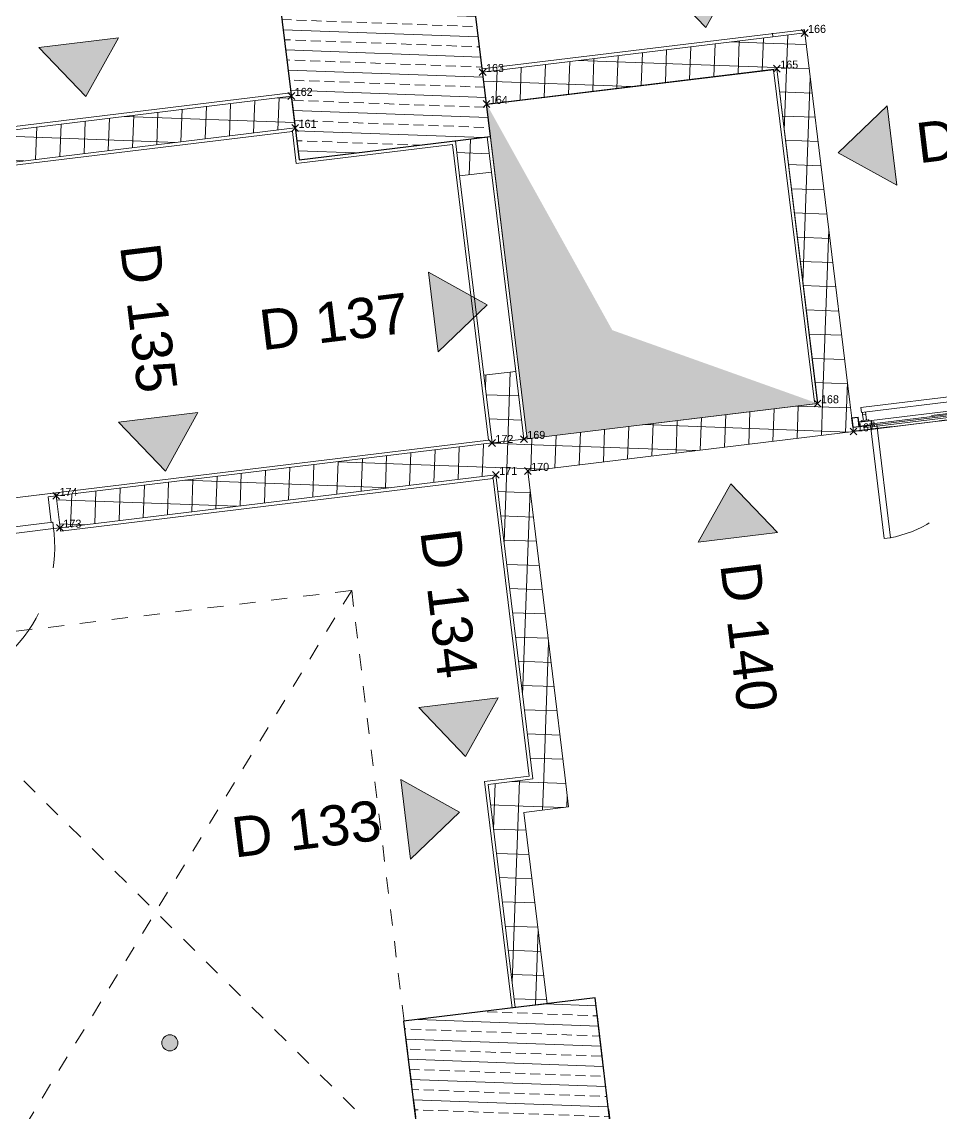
# Model space of a CAD drawing. Header units: metres. Extents: x 400403 to 400526, y 4543947 to 4544120.
# Drawn here: x 400465.7 to 400471.43, y 4544077.62 to 4544084.41 of the extents above; entities that cross this region are included whole.
import ezdxf

# ---------------------------------------------------------------- set-up
doc = ezdxf.new("R2010")
doc.units = ezdxf.units.M
for name, pattern in [('Dash', [0.6, 0.3, -0.3]), ('Dot 1mm', [0.09999999999999999, 0, -0.09999999999999999]), ('Hidden_2_', [0.6000000000000001, 0.4, -0.2])]:
    doc.linetypes.add(name, pattern=pattern)
for name, color, linetype, lineweight, true_color in [('A-----NPP', 7, 'Continuous', 15, 0x00a000), ('A_AREA', 4, 'Dash', 60, 0x00ffff), ('A_DOOR', 5, 'Continuous', 13, 0x0000ff), ('A_RC', 7, 'Continuous', 15, 0x007f00)]:
    doc.layers.add(name, color=color, linetype=linetype, lineweight=lineweight, true_color=true_color)
for name, color, linetype, lineweight in [('A-DETLGEM', 7, 'Continuous', 13), ('A_ELEVATION_2', 7, 'Continuous', 18), ('A_HATCH', 7, 'Continuous', 18), ('A_PROJECTION', 7, 'Continuous', 5), ('A_SECTION_LINE', 7, 'Continuous', 5), ('A_TEXT_40', 7, 'Continuous', 5), ('A_WALL', 7, 'Continuous', 15)]:
    doc.layers.add(name, color=color, linetype=linetype, lineweight=lineweight)
doc.styles.add('Arial_1', font='Arial.ttf', dxfattribs={"height": 0.2499999999999998})
pattern_1 = [(45, (0, 0), (-0.1060660171779821, 0.1060660171779821), []), (135, (0, 0), (-0.1060660171779821, -0.1060660171779821), [])]
pattern_2 = [(45, (0, 0), (-0.08838834764831845, 0.08838834764831845), []), (45, (0.08800000000000001, 0), (-0.08838834764831845, 0.08838834764831845), [0.063, -0.031])]

# ---------------------------------------------------------------- blocks, each defined once
blk = doc.blocks.new('Floors 17 - Floors 1-1879316-PERON KAT _1_10 _-3_21_ KOTU TUĞLA DUVAR PLANI - 1_2')
at = {"layer": 'A_RC'}
blk.add_line((53.87021825458374, 46.69946654829571), (53.98078446050266, 46.61913549753542), dxfattribs=at)
blk = doc.blocks.new('_SINGLE SWINGING_no handle - INT HOLLOW METAL-1542412-PERON KAT _1_10 _-3_21_ KOTU TUĞLA DUVAR PLANI - 1_2')
at = {"layer": 'A_DOOR', "color": 176, "true_color": 0x00007f}
for p, q in [((0.4199999999999566, 1.020000000000984), (0.4199999999999581, 0.1000000000009838)), ((0.4599999999999566, 1.020000000000984), (0.4199999999999566, 1.020000000000984)), ((0.4599999999999581, 0.1000000000009839), (0.4599999999999566, 1.020000000000984)), ((0.4599999999999746, 0.100000000000979), (-0.4600000000000068, 0.100000000000979)), ((-0.4600000000000068, 0.100000000000979), (-0.4600000000000067, 0.06000000000097949)), ((0.4599999999999581, 0.1000000000009839), (0.4199999999999581, 0.1000000000009838)), ((0.4599999999999746, 0.06000000000097949), (0.4599999999999746, 0.100000000000979)), ((-0.4600000000000067, 0.06000000000097949), (0.4599999999999747, 0.06000000000097949))]:
    blk.add_line(p, q, dxfattribs=at)
at = {"layer": 'A_DOOR', "color": 49, "lineweight": 15, "true_color": 0x464646}
for p, q in [((-0.4600000000000137, 0.1000000000009687), (-0.5000000000000102, 0.1000000000009687)), ((-0.5000000000000102, 0.1000000000009687), (-0.5000000000000104, -0.09999999999903367)), ((-0.4600000000000137, 0.06000000000096675), (-0.4600000000000137, 0.1000000000009687)), ((0.4999999999999919, 0.1000000000009687), (0.4599999999999953, 0.1000000000009687)), ((0.4599999999999953, 0.1000000000009687), (0.4599999999999953, 0.06000000000096675)), ((0.4999999999999919, -0.09999999999903367), (0.4999999999999919, 0.1000000000009687)), ((-0.4500000000000119, 0.06000000000096675), (-0.4600000000000137, 0.06000000000096675)), ((-0.4500000000000119, -0.09999999999903367), (-0.4500000000000119, 0.06000000000096675)), ((0.4599999999999953, 0.06000000000096675), (0.4499999999999937, 0.06000000000096675)), ((0.4499999999999937, 0.06000000000096675), (0.4499999999999937, -0.09999999999903367)), ((-0.5000000000000104, -0.09999999999903367), (-0.4500000000000119, -0.09999999999903367)), ((0.4499999999999937, -0.09999999999903367), (0.4999999999999919, -0.09999999999903367))]:
    blk.add_line(p, q, dxfattribs=at)
at = {"layer": 'A_DOOR', "linetype": 'Dash', "lineweight": 5}
blk.add_arc((0.4599999999999578, 0.1000000000009838), 0.9199999999999995, 90.00000000000004, 181.0000000000005, dxfattribs=at)
blk = doc.blocks.new('E1010_70_PLATFORM ENDING DOOR - INT HOLLOW METAL-4232869-PERON KAT _1_10 _-3_21_ KOTU TUĞLA DUVAR PLANI - 1_2')
at = {"layer": 'A_DOOR', "lineweight": 15}
for p, q in [((0.974999999999992, 1.245000000000009), (1.014999999999992, 1.245000000000009)), ((0.9749999999999922, 1.185000000000009), (0.974999999999992, 1.245000000000009)), ((0.9774999999999919, 1.242500000000011), (0.9774999999999922, 1.187500000000011)), ((1.012499999999992, 1.242500000000011), (0.9774999999999919, 1.242500000000011)), ((1.012499999999992, 1.187500000000011), (1.012499999999992, 1.242500000000011)), ((1.014999999999992, 1.245000000000009), (1.014999999999992, 1.185000000000009)), ((1.014999999999992, 1.185000000000009), (0.9749999999999922, 1.185000000000009)), ((0.9774999999999922, 1.187500000000011), (1.012499999999992, 1.187500000000011)), ((0.9869999999999886, 1.185000000000009), (0.9969999999999881, 1.185000000000009)), ((0.9869999999999888, 1.170000000000009), (0.9869999999999886, 1.185000000000009)), ((0.9969999999999885, 1.170000000000009), (0.9869999999999888, 1.170000000000009)), ((0.9969999999999886, 1.185000000000009), (1.004999999999991, 1.185000000000009)), ((0.9969999999999897, -0.01499999999999172), (0.9969999999999886, 1.185000000000009)), ((0.9969999999999881, 1.185000000000009), (0.9969999999999885, 1.170000000000009)), ((1.004999999999991, 1.185000000000009), (1.004999999999992, -0.01499999999999172)), ((1.00499999999999, 1.185000000000009), (1.01499999999999, 1.185000000000009)), ((1.004999999999991, 1.170000000000009), (1.00499999999999, 1.185000000000009)), ((1.01499999999999, 1.170000000000009), (1.004999999999991, 1.170000000000009)), ((1.01499999999999, 1.185000000000009), (1.01499999999999, 1.170000000000009)), ((0.9869999999999904, 8.595257838805992e-15), (0.9969999999999903, 8.662937034387142e-15)), ((0.9869999999999904, -0.01499999999999172), (0.9869999999999904, 8.595257838805992e-15)), ((0.9969999999999903, 8.662937034387142e-15), (0.9969999999999903, -0.01499999999999165)), ((1.004999999999992, 8.595257838805992e-15), (1.014999999999992, 8.662937034387142e-15)), ((1.004999999999992, -0.01499999999999172), (1.004999999999992, 8.595257838805992e-15)), ((1.014999999999992, 8.662937034387142e-15), (1.014999999999992, -0.01499999999999165)), ((-0.4650000000000079, -0.01499999999999442), (-0.4250000000000079, -0.01499999999999442)), ((-0.4650000000000077, -0.07499999999999432), (-0.4650000000000079, -0.01499999999999442)), ((-0.4625000000000079, -0.0174999999999944), (-0.4625000000000078, -0.07249999999999435)), ((-0.4275000000000079, -0.0174999999999944), (-0.4625000000000079, -0.0174999999999944)), ((-0.4275000000000077, -0.07249999999999435), (-0.4275000000000079, -0.0174999999999944)), ((-0.4250000000000079, -0.01499999999999442), (-0.4250000000000078, -0.07499999999999432)), ((-0.4250000000000079, -0.07499999999999432), (-0.4250000000000079, -0.0449999999999941)), ((-0.4250000000000079, -0.0449999999999941), (-0.3450000000000079, -0.0449999999999941)), ((-0.3475000000000079, -0.04749999999999407), (-0.4225000000000079, -0.04749999999999407)), ((-0.4225000000000079, -0.04749999999999407), (-0.4225000000000079, -0.07249999999999435)), ((-0.3475000000000079, -0.07249999999999435), (-0.3475000000000079, -0.04749999999999407)), ((-0.3450000000000079, -0.0449999999999941), (-0.3450000000000079, -0.07499999999999432)), ((-0.3450000000000079, -0.05699999999999408), (-0.330000000000008, -0.05699999999999408)), ((-0.3450000000000079, -0.06699999999999397), (-0.3450000000000079, -0.05699999999999408)), ((-0.3450000000000079, -0.0669999999999918), (0.3449999999999924, -0.0669999999999918)), ((-0.3450000000000079, -0.07499999999999432), (-0.3450000000000079, -0.0669999999999918)), ((-0.330000000000008, -0.06699999999999397), (-0.3450000000000079, -0.06699999999999397)), ((-0.330000000000008, -0.05699999999999408), (-0.330000000000008, -0.06699999999999397)), ((0.3299999999999924, -0.05699999999999192), (0.3449999999999924, -0.05699999999999192)), ((0.3299999999999924, -0.0669999999999918), (0.3299999999999924, -0.05699999999999192)), ((0.3449999999999924, -0.0669999999999918), (0.3299999999999924, -0.0669999999999918)), ((0.3449999999999924, -0.07499999999999162), (0.3449999999999924, -0.04499999999999139)), ((0.3449999999999924, -0.04499999999999139), (0.4249999999999923, -0.04499999999999139)), ((0.3449999999999924, -0.05699999999999192), (0.3449999999999924, -0.0669999999999918)), ((0.3449999999999924, -0.0669999999999918), (0.3449999999999924, -0.07499999999999432)), ((0.4224999999999923, -0.04749999999999137), (0.3474999999999923, -0.04749999999999137)), ((0.3474999999999923, -0.04749999999999137), (0.3474999999999923, -0.07249999999999164)), ((0.4224999999999923, -0.07249999999999164), (0.4224999999999923, -0.04749999999999137)), ((0.4249999999999922, -0.01499999999999172), (0.4649999999999923, -0.01499999999999172)), ((0.4249999999999923, -0.07499999999999162), (0.4249999999999922, -0.01499999999999172)), ((0.4249999999999923, -0.04499999999999139), (0.4249999999999923, -0.07499999999999162)), ((0.4274999999999923, -0.01749999999999169), (0.4274999999999924, -0.07249999999999164)), ((0.4624999999999923, -0.01749999999999169), (0.4274999999999923, -0.01749999999999169)), ((0.4624999999999925, -0.07249999999999164), (0.4624999999999923, -0.01749999999999169)), ((0.4649999999999923, -0.01499999999999172), (0.4649999999999924, -0.07499999999999162)), ((0.4649999999999924, -0.04699999999999148), (0.4799999999999925, -0.04699999999999148)), ((0.4649999999999924, -0.05699999999999138), (0.4649999999999924, -0.04699999999999148)), ((0.4649999999999921, -0.05699999999999138), (0.974999999999992, -0.05699999999999138)), ((0.4649999999999921, -0.06499999999999388), (0.4649999999999921, -0.05699999999999138)), ((0.4799999999999925, -0.05699999999999138), (0.4649999999999924, -0.05699999999999138)), ((0.974999999999992, -0.06499999999999388), (0.4649999999999921, -0.06499999999999388)), ((0.4649999999999924, -0.06499999999999334), (0.4799999999999925, -0.06499999999999334)), ((0.4649999999999924, -0.07499999999999324), (0.4649999999999924, -0.06499999999999334)), ((0.4799999999999925, -0.04699999999999148), (0.4799999999999925, -0.05699999999999138)), ((0.4799999999999925, -0.06499999999999334), (0.4799999999999925, -0.07499999999999324)), ((0.959999999999992, -0.04699999999998986), (0.9749999999999921, -0.04699999999998986)), ((0.959999999999992, -0.05699999999998975), (0.959999999999992, -0.04699999999998986)), ((0.9749999999999921, -0.05699999999998975), (0.959999999999992, -0.05699999999998975)), ((0.959999999999992, -0.06499999999999172), (0.9749999999999921, -0.06499999999999172)), ((0.959999999999992, -0.07499999999999162), (0.959999999999992, -0.06499999999999172)), ((0.974999999999992, -0.01499999999999172), (1.014999999999992, -0.01499999999999172)), ((0.9749999999999922, -0.07499999999999162), (0.974999999999992, -0.01499999999999172)), ((0.9749999999999921, -0.04699999999998986), (0.9749999999999921, -0.05699999999998975)), ((0.974999999999992, -0.05699999999999138), (0.974999999999992, -0.06499999999999388)), ((0.9749999999999921, -0.06499999999999172), (0.9749999999999921, -0.07499999999999162)), ((0.9774999999999919, -0.01749999999999007), (0.9774999999999922, -0.07249999999999002)), ((1.012499999999992, -0.01749999999999007), (0.9774999999999919, -0.01749999999999007)), ((0.9969999999999903, -0.01499999999999165), (0.9869999999999904, -0.01499999999999172)), ((1.004999999999992, -0.01499999999999171), (0.9969999999999897, -0.01499999999999172)), ((1.014999999999992, -0.01499999999999165), (1.004999999999992, -0.01499999999999172)), ((1.012499999999992, -0.07249999999999002), (1.012499999999992, -0.01749999999999007)), ((1.014999999999992, -0.01499999999999172), (1.014999999999992, -0.07499999999999162)), ((-0.4250000000000078, -0.07499999999999432), (-0.4650000000000077, -0.07499999999999432)), ((-0.4625000000000078, -0.07249999999999435), (-0.4275000000000077, -0.07249999999999435)), ((-0.3450000000000079, -0.07499999999999432), (-0.4250000000000079, -0.07499999999999432)), ((-0.4225000000000079, -0.07249999999999435), (-0.3475000000000079, -0.07249999999999435)), ((-0.3900000000000078, -0.07499999999999432), (-0.330000000000008, -0.07499999999999432)), ((-0.3900000000000078, -0.08499999999999422), (-0.3900000000000078, -0.07499999999999432)), ((-0.3300000000000079, -0.08499999999999422), (-0.3900000000000078, -0.08499999999999422)), ((0.3449999999999924, -0.07499999999999432), (-0.3450000000000079, -0.07499999999999432)), ((-0.330000000000008, -0.07499999999999432), (-0.3300000000000079, -0.08499999999999422)), ((0.3299999999999924, -0.07499999999999162), (0.4249999999999923, -0.07499999999999162)), ((0.3299999999999924, -0.08499999999999151), (0.3299999999999924, -0.07499999999999162)), ((0.4249999999999924, -0.08499999999999151), (0.3299999999999924, -0.08499999999999151)), ((0.4249999999999923, -0.07499999999999162), (0.3449999999999924, -0.07499999999999162)), ((0.3474999999999923, -0.07249999999999164), (0.4224999999999923, -0.07249999999999164)), ((0.4249999999999923, -0.07499999999999162), (0.4249999999999924, -0.08499999999999151)), ((0.4649999999999924, -0.07499999999999162), (0.4249999999999923, -0.07499999999999162)), ((0.4274999999999924, -0.07249999999999164), (0.4624999999999925, -0.07249999999999164)), ((0.4799999999999925, -0.07499999999999324), (0.4649999999999924, -0.07499999999999324)), ((0.9749999999999921, -0.07499999999999162), (0.959999999999992, -0.07499999999999162)), ((1.014999999999992, -0.07499999999999162), (0.9749999999999922, -0.07499999999999162)), ((0.9774999999999922, -0.07249999999999002), (1.012499999999992, -0.07249999999999002))]:
    blk.add_line(p, q, dxfattribs=at)
at = {"layer": 'A_DOOR'}
for p, q in [((0.974999999999992, -0.01499999999999172), (0.974999999999992, 1.185000000000009)), ((1.014999999999992, 1.170000000000014), (1.014999999999992, 1.326512233390531e-14)), ((0.4044440494719861, 0.04174289858428531), (-0.4005559505280128, 0.04174289858429397)), ((-0.4005559505280796, 0.01174289858431221), (-0.4005559505280795, 0.04174289858431221)), ((-0.4005559505280085, 0.01174289858429213), (0.4044440494719861, 0.01174289858429213)), ((-0.3945797254728815, -0.003612440475016215), (-0.3945797254728814, 0.0111897918754417)), ((-0.3745797254728819, 0.01175939147384243), (-0.374579725472882, -0.003612440475016194)), ((0.3770827252608809, -0.003612440475018926), (0.3770827252608809, 0.01174289858430617)), ((0.3970827252608805, 0.01174289858431501), (0.3970827252608804, -0.003612440475018958)), ((0.4044440494719206, 0.04174289858430946), (0.4044440494719205, 0.01174289858430946)), ((-0.4088969128586125, -0.03947030485130863), (-0.4088969128586125, -0.04500000000001576)), ((-0.406128127817383, -0.03947030485128616), (-0.4088969128586771, -0.03947030485128615)), ((-0.4088969128586765, -0.03947030485128615), (-0.4048619663790108, -0.03947030485128616)), ((-0.4048619663790108, -0.03947030485128607), (-0.3640883171177384, -0.03947030485128614)), ((-0.3745797254728815, -0.003612440475016254), (-0.3945797254728815, -0.003612440475016215)), ((-0.3945797254728819, -0.003612440475016211), (-0.3945797254728821, -0.03947030485128535)), ((-0.374579725472882, -0.003612440475016249), (-0.374579725472882, -0.03947030485128538)), ((-0.3640883171177384, -0.03947030485128616), (-0.3600725658610873, -0.03947030485128617)), ((-0.3600725658610869, -0.03947030485128617), (-0.3629821546982512, -0.03947030485128616)), ((-0.3600725658610216, -0.04500000000001576), (-0.3600725658610173, -0.03947030485131729)), ((-0.3450000000000126, -0.0449999999999941), (0.344999999999997, -0.0449999999999941)), ((0.3581801474067148, -0.03947030485131729), (0.3581801474067104, -0.04500000000001576)), ((0.3610897362438126, -0.03947030485128752), (0.3581801474066484, -0.0394703048512875)), ((0.3581801474066478, -0.0394703048512875), (0.3621958986632987, -0.03947030485128752)), ((0.3621958986632987, -0.03947030485128752), (0.4119695518584635, -0.03947030485128761)), ((0.3970827252608808, -0.003612440475018965), (0.3770827252608809, -0.003612440475018927)), ((0.3770827252608804, -0.003612440475018922), (0.3770827252608803, -0.03947030485128752)), ((0.3970827252608804, -0.003612440475018961), (0.3970827252608803, -0.03947030485128755)), ((0.4119695518584635, -0.03947030485128761), (0.4160044983381292, -0.03947030485128761)), ((0.4160044983381294, -0.03947030485128761), (0.4132357132968352, -0.03947030485128761)), ((0.4160044983381952, -0.04500000000001576), (0.4160044983381952, -0.03947030485130863)), ((0.4649999999999923, -0.04499999999999139), (0.9749999999999921, -0.04499999999999139)), ((-0.3300000000000079, -0.08499999999999422), (0.3299999999999923, -0.08499999999999172)), ((0.368749999999992, -0.107499999999994), (0.326249999999992, -0.107499999999994)), ((0.326249999999992, -0.1124999999999939), (0.368749999999992, -0.1124999999999939)), ((0.3550000000000623, -0.08500000000001533), (0.3550000000000579, -0.09000000000002285)), ((0.3649999999999922, -0.08999999999999421), (0.354999999999992, -0.08999999999999421)), ((0.354999999999992, -0.08999999999999421), (0.3563397459621477, -0.08999999999999421)), ((0.387499999999992, -0.08999999999999421), (0.3649999999999921, -0.08999999999999421)), ((0.373749999999992, -0.08999999999999415), (0.373749999999992, -0.102499999999994)), ((0.378749999999992, -0.102499999999994), (0.378749999999992, -0.08999999999999415)), ((0.397499999999992, -0.08999999999999421), (0.387499999999992, -0.08999999999999421)), ((0.3961602540378363, -0.08999999999999421), (0.397499999999992, -0.08999999999999421)), ((0.3975000000000569, -0.09000000000002285), (0.3975000000000569, -0.08500000000001533)), ((0.9599999999999924, -0.07499999999999162), (0.4799999999999919, -0.07499999999999162))]:
    blk.add_line(p, q, dxfattribs=at)
at = {"layer": 'A_DOOR', "color": 7, "linetype": 'Dash', "lineweight": 5}
for p, q in [((0.329999999999992, -0.06000000000096977), (-0.2504822335025511, -0.06000000000097165)), ((0.2072335025380255, -0.06000000000097017), (0.329999999999991, -0.06000000000096977)), ((0.3474999999999923, -0.06000000000096972), (0.3549999999999531, -0.06000000000096969)), ((0.3549999999999531, -0.06000000000096969), (0.3474999999999925, -0.06000000000096972))]:
    blk.add_line(p, q, dxfattribs=at)
at = {"layer": 'A_DOOR', "color": 176, "true_color": 0x00007f}
for p, q in [((-0.3549999999999658, -0.07500000000000649), (-0.3149999999999658, -0.07500000000000642)), ((-0.3549999999999658, -0.07500000000000649), (-0.3549999999999646, -0.7850000000000066)), ((-0.3149999999999646, -0.7850000000000066), (-0.3149999999999658, -0.07500000000000637)), ((-0.3549999999999646, -0.7850000000000066), (-0.3149999999999646, -0.7850000000000066))]:
    blk.add_line(p, q, dxfattribs=at)
at = {"layer": 'A_DOOR', "color": 7, "lineweight": 5}
for p, q in [((0.3549999999999663, -0.1000000000009694), (-0.3550000000000071, -0.1000000000009717)), ((0.2072335025380465, -0.1000000000009698), (0.3549999999999663, -0.1000000000009694))]:
    blk.add_line(p, q, dxfattribs=at)
at = {"layer": 'A_DOOR', "linetype": 'Dash', "lineweight": 5}
blk.add_arc((-0.3549999999999656, -0.07500000000000649), 0.7099999999999996, 269.9999999999997, 1.000000000000618, dxfattribs=at)
at = {"layer": 'A_DOOR'}
for centre, radius, start, end in [((0.326249999999992, -0.1099999999999939), 0.002500000000000002, 90, 269.9999999999996), ((0.368749999999992, -0.102499999999994), 0.01000000000000001, 269.9999999999999, 3.975693351829397e-13), ((0.368749999999992, -0.102499999999994), 0.005000000000000004, 269.9999999999996, 0)]:
    blk.add_arc(centre, radius, start, end, dxfattribs=at)
blk = doc.blocks.new('M09-PRT-S24-ZZ-M3-ARC-01_rvt-1-PERON KAT _1_10 _-3_21_ KOTU TUĞLA DUVAR PLANI - 1_2')
at = {"layer": 'A_HATCH', "lineweight": 5, "true_color": 0x787878}
h = blk.add_hatch(dxfattribs=at)
h.set_pattern_fill('FP_2', color=8, style=0, pattern_type=2)
h.set_pattern_definition(pattern_1)
h.paths.add_polyline_path([(56.63544386648849, 46.94270741263686), (56.75301660814497, 47.1044995609481), (54.89219631956138, 48.45359976213625), (54.77480249202667, 48.29167790055868), (56.54452596294294, 47.00862316103955)], flags=0)
h = blk.add_hatch(dxfattribs=at)
h.set_pattern_fill('FP_2', color=8, style=0, pattern_type=2)
h.set_pattern_definition(pattern_1)
h.paths.add_polyline_path([(53.86679397280413, 46.70199418751012), (54.93656115323728, 48.17440239377168), (54.77463920933224, 48.29179628099405), (53.70499057392914, 46.8195512379686)], flags=0)
h = blk.add_hatch(dxfattribs=at)
h.set_pattern_fill('FP_2', color=8, style=0, pattern_type=2)
h.set_pattern_definition(pattern_1)
h.paths.add_polyline_path([(55.71431783299739, 45.33492841915128), (56.91487361312902, 46.98701627640709), (56.75308156358328, 47.10458894629168), (55.55251443336845, 45.45248547015756), (55.56518774387419, 45.44327777110453)], flags=0)
h = blk.add_hatch(dxfattribs=at)
h.set_pattern_fill('FP_2', color=8, style=0, pattern_type=2)
h.set_pattern_definition(pattern_1)
h.paths.add_polyline_path([(55.43496834404066, 45.29067410755498), (55.55252539449916, 45.45247750642996), (55.20939861562383, 45.70177370378038), (55.09184156516535, 45.53997030490539), (55.43081776790498, 45.29368967763327)], flags=0)
h.paths.add_polyline_path([(54.08057032219666, 46.27470187027099), (54.19812737265516, 46.43650526914597), (54.0202661191998, 46.56572903386564), (53.9027090687413, 46.40392563499066)], flags=0)
h = blk.add_hatch(dxfattribs=at)
h.set_pattern_fill('FP_2', color=8, style=0, pattern_type=2)
h.set_pattern_definition(pattern_1)
h.paths.add_polyline_path([(51.10762756959105, 42.89708667416518), (53.16487595261473, 45.7286461544775), (53.00307255373975, 45.846203204936), (50.94582417071606, 43.01464372462368)], flags=0)
h = blk.add_hatch(dxfattribs=at)
h.set_pattern_fill('FP_2', color=8, style=0, pattern_type=2)
h.set_pattern_definition(pattern_1)
h.paths.add_polyline_path([(57.13877687623614, 44.05278474933653), (57.25633392669464, 44.21458814821153), (55.55252539449915, 45.45247750642994), (55.43496834404065, 45.29067410755496), (56.16838945997443, 44.75781247589191)], flags=0)
h = blk.add_hatch(dxfattribs=at)
h.set_pattern_fill('FP_2', color=8, style=0, pattern_type=2)
h.set_pattern_definition(pattern_1)
h.paths.add_polyline_path([(51.75851527508215, 39.89024972129555), (53.1967888786526, 41.86986350594084), (53.03498547977761, 41.98742055639934), (51.59671187620715, 40.00780677175405), (51.65475142435233, 39.96563857172036)], flags=0)
h.paths.add_polyline_path([(53.99029896924744, 42.96203644834701), (55.59675297255201, 45.17313069456391), (55.434949573677, 45.2906877450224), (53.82849557037246, 43.07959349880552)], flags=0)
h = blk.add_hatch(dxfattribs=at)
h.set_pattern_fill('FP_2', color=8, style=0, pattern_type=2)
h.set_pattern_definition(pattern_1)
h.paths.add_polyline_path([(57.25355745492774, 43.87050633932806), (57.41813732556962, 44.09703109775303), (57.25633392669464, 44.21458814821153), (57.09175405605275, 43.98806338978655)], flags=0)
h = blk.add_hatch(dxfattribs=at)
h.set_pattern_fill('FP_2', color=8, style=0, pattern_type=2)
h.set_pattern_definition(pattern_1)
h.paths.add_polyline_path([(58.10682079771917, 43.0033606377021), (58.22437784817767, 43.1651640365771), (57.09175405605275, 43.98806338978654), (56.97419700559426, 43.82625999091156), (57.67929789201842, 43.31397421039013)], flags=0)
at = {"layer": 'A_AREA', "lineweight": 25}
for p, q in [((57.40716294057798, 47.66442342837641), (56.91489791470329, 46.98701627640706)), ((59.69555122194484, 42.46797840867978), (58.40112403094489, 43.40843481234769))]:
    blk.add_line(p, q, dxfattribs=at)
at = {"layer": 'A_ELEVATION_2', "lineweight": 20}
for p, q in [((54.89219631956134, 48.45359976213622), (54.77480249202662, 48.29167790055865)), ((56.75301660814493, 47.10449956094807), (54.89219631956134, 48.45359976213622)), ((54.77463920933219, 48.29179628099401), (53.7049905739291, 46.81955123796858)), ((54.77480249202662, 48.29167790055865), (54.77463920933219, 48.29179628099401)), ((53.86679397280409, 46.70199418751008), (54.93656115323724, 48.17440239377165)), ((54.93656115323724, 48.17440239377164), (56.63544386648844, 46.94270741263683)), ((56.91487361312898, 46.98701627640706), (56.75308156358324, 47.10458894629164)), ((55.71431783299735, 45.33492841915125), (56.91487361312898, 46.98701627640706)), ((56.63544386648843, 46.94270741263683), (55.9898960182784, 46.05436737966603)), ((53.7049905739291, 46.81955123796858), (53.86679397280409, 46.70199418751008)), ((54.02026611919975, 46.56572903386561), (53.90270906874125, 46.40392563499062)), ((54.19812737265512, 46.43650526914595), (54.02026611919975, 46.56572903386561)), ((53.90270906874125, 46.40392563499062), (54.08057032219662, 46.27470187027095)), ((54.08057032219662, 46.27470187027095), (54.19812737265512, 46.43650526914595)), ((53.00307255373971, 45.84620320493597), (50.94582417071602, 43.01464372462365)), ((53.16487595261469, 45.72864615447747), (53.00307255373971, 45.84620320493597)), ((51.107627569591, 42.89708667416514), (53.16487595261469, 45.72864615447747)), ((55.20939861562379, 45.70177370378035), (55.0918415651653, 45.53997030490536)), ((55.55252539449912, 45.45247750642994), (55.20939861562379, 45.70177370378035)), ((55.0918415651653, 45.53997030490536), (55.43496834404062, 45.29067410755494)), ((55.55252539449911, 45.45247750642991), (55.43496834404061, 45.29067410755493)), ((55.43496834404062, 45.29067410755494), (55.55252539449912, 45.45247750642994)), ((55.56514283169588, 45.46986344115952), (55.55251443336841, 45.45248547015753)), ((57.25633392669459, 44.2145881482115), (55.71431783299735, 45.33492841915125)), ((55.43494957367696, 45.29068774502238), (53.82849557037242, 43.07959349880549)), ((53.99029896924741, 42.96203644834698), (55.59675297255196, 45.17313069456388)), ((55.59675297255196, 45.17313069456388), (57.13877687623609, 44.0527847493365)), ((57.41813732556957, 44.097031097753), (57.25633392669459, 44.2145881482115)), ((57.25355745492769, 43.87050633932802), (57.41813732556957, 44.097031097753)), ((57.13877687623609, 44.0527847493365), (57.09175405605271, 43.98806338978653)), ((57.09175405605271, 43.98806338978651), (56.97419700559421, 43.82625999091152)), ((56.97419700559421, 43.82625999091152), (58.10682079771913, 43.00336063770207)), ((58.22437784817762, 43.16516403657707), (57.25355745492769, 43.87050633932802)), ((58.10682079771913, 43.00336063770207), (58.22437784817762, 43.16516403657707)), ((53.82849557037242, 43.07959349880549), (53.99029896924741, 42.96203644834698))]:
    blk.add_line(p, q, dxfattribs=at)
at = {"layer": 'A_RC'}
for p, q in [((53.6887913304268, 46.83128092442075), (54.87584288472603, 48.46511722242542)), ((54.87584288472603, 48.46511722242542), (54.89202346486056, 48.45336134282988)), ((56.9133991241824, 46.98474596125767), (57.40720569043901, 47.66439236247849)), ((53.90744292996636, 46.37600508353894), (53.33140819572454, 45.58332248951094)), ((55.40728823180062, 45.28608208490753), (53.90744292996636, 46.37600508353894)), ((49.63651627602941, 41.24656204238092), (52.98689221385222, 45.85795890998181)), ((53.16949763385743, 45.70098132064805), (51.00475789058909, 42.72147267548819)), ((53.33140819572454, 45.58332248951094), (53.16949763385743, 45.70098132064805)), ((51.57858464330201, 40.01739512579552), (55.40728823180062, 45.28608208490753)), ((55.60117760739352, 45.14519464963047), (54.00647930913489, 42.95028074330113)), ((57.1108408313027, 44.04836011449478), (55.60117760739352, 45.14519464963047)), ((56.94626096066091, 43.82183535606993), (57.1108408313027, 44.04836011449478)), ((58.09506509267328, 42.98718029781458), (56.94626096066091, 43.82183535606993)), ((53.81231523048489, 43.09134920385134), (53.2245299781924, 42.28233220947639)), ((53.82849557037242, 43.07959349880548), (53.81231523048489, 43.09134920385134)), ((54.00647930913489, 42.95028074330113), (53.99029896924819, 42.96203644834641))]:
    blk.add_line(p, q, dxfattribs=at)
at = {"layer": 'A_WALL'}
for p, q in [((54.19812737265511, 46.43650526914595), (55.20939861562379, 45.70177370378035)), ((55.0918415651653, 45.53997030490536), (54.08057032219661, 46.27470187027095))]:
    blk.add_line(p, q, dxfattribs=at)
at = {"lineweight": 15}
for name, p, rotation in [('E1010_70_PLATFORM ENDING DOOR - INT HOLLOW METAL-4232869-PERON KAT _1_10 _-3_21_ KOTU TUĞLA DUVAR PLANI - 1_2', (57.10636999934295, 47.42099384745981), 53.99446885178789), ('_SINGLE SWINGING_no handle - INT HOLLOW METAL-1542412-PERON KAT _1_10 _-3_21_ KOTU TUĞLA DUVAR PLANI - 1_2', (53.61550464366366, 42.61630647638875), 233.9999999999997)]:
    blk.add_blockref(name, p, dxfattribs=dict(at, rotation=rotation))
blk.add_blockref('Floors 17 - Floors 1-1879316-PERON KAT _1_10 _-3_21_ KOTU TUĞLA DUVAR PLANI - 1_2', (9.991125340790008e-05, 0.0001375134630050573), dxfattribs=at)
blk = doc.blocks.new('M09-PRT-S24-ZZ-M3-STR-01_rvt-1-PERON KAT _1_10 _-3_21_ KOTU TUĞLA DUVAR PLANI - 1_2')
at = {"layer": 'A_RC', "lineweight": 5, "true_color": 0x787878}
h = blk.add_hatch(dxfattribs=at)
h.set_pattern_fill('FP_1', color=8, style=0, pattern_type=2)
h.set_pattern_definition(pattern_2)
h.paths.add_polyline_path([(53.32667935218561, 45.61108910402725), (54.03202165493658, 46.58190949727719), (52.73759446393667, 47.52236590094514), (52.0322521611857, 46.5515455076952), (53.15929743622637, 45.73269918439065)], flags=0)
h = blk.add_hatch(dxfattribs=at)
h.set_pattern_fill('FP_1', color=8, style=0, pattern_type=2)
h.set_pattern_definition(pattern_2)
h.paths.add_polyline_path([(58.98979831281014, 41.4965923379799), (59.69514061556112, 42.46741273122984), (58.40071342456119, 43.4078691348978), (57.69537112181022, 42.43704874164786)], flags=0)
at = {"layer": 'A_RC'}
for p, q in [((53.87172682040694, 46.70154290843351), (54.92825115172846, 48.15572389660288)), ((54.92825115172846, 48.15572389660288), (56.61569241706992, 46.93232399897053)), ((54.71630199672583, 46.08609306240618), (53.87023715966651, 46.69949256632276))]:
    blk.add_line(p, q, dxfattribs=at)
at = {"layer": 'A_RC', "color": 7, "lineweight": 25}
for p, q in [((54.03202165493654, 46.58190949727714), (52.73759446393662, 47.5223659009451)), ((52.03225216118565, 46.55154550769517), (53.32667935218557, 45.6110891040272)), ((53.32667935218557, 45.6110891040272), (54.03202165493654, 46.58190949727714)), ((58.40071342456115, 43.40786913489777), (57.69537112181018, 42.43704874164784)), ((59.69514061556107, 42.4674127312298), (58.40071342456115, 43.40786913489777)), ((57.69537112181018, 42.43704874164784), (58.98979831281009, 41.49659233797986))]:
    blk.add_line(p, q, dxfattribs=at)
blk = doc.blocks.new('M_Shaft Opening_Overhead Projection - Shaft opening symbol-958082-PERON KAT _1_10 _-3_21_ KOTU TUĞLA DUVAR PLANI - 1_2')
at = {"layer": 'A-DETLGEM', "linetype": 'Dot 1mm', "lineweight": 5}
for p, q in [((-1.451903010686572, 1.837868754991764), (1.451903010686572, 1.837868754991764)), ((-1.451903010686572, -1.837868754991763), (-1.451903010686572, 1.837868754991764)), ((1.451903010686572, 1.837868754991764), (-1.451903010686572, -1.837868754991763)), ((1.451903010686572, -1.837868754991763), (-1.451903010686572, 1.837868754991764)), ((1.451903010686572, 1.837868754991764), (1.451903010686572, -1.837868754991763)), ((1.451903010686572, -1.837868754991763), (-1.451903010686572, -1.837868754991763))]:
    blk.add_line(p, q, dxfattribs=at)
blk = doc.blocks.new('M_Shaft Opening Symbol1 - Shaft opening symbol 2-2956824-PERON KAT _1_10 _-3_21_ KOTU TUĞLA DUVAR PLANI - 1_2')
at = {"layer": 'A-DETLGEM', "true_color": 0xc0c0c0}
blk.add_hatch(color=9, dxfattribs=at).paths.add_polyline_path([(0.9100003085674596, 1.049140588161666), (-0.9100003085675809, 1.049140588161666), (0.3033334361891171, 0.4424737157833017), (0.9100003085674596, -1.04914058816164), (0.9100003085674596, 0.4127045378089454)], flags=0)
at = {"layer": 'A-DETLGEM'}
for p, q in [((-0.9100003085675203, 1.049140588161652), (0.9100003085675207, 1.049140588161652)), ((-0.9100003085675203, -1.049140588161652), (-0.9100003085675203, 1.049140588161652)), ((0.9100003085675208, 1.049140588161652), (0.9100003085675208, -1.049140588161652)), ((0.9100003085675208, -1.049140588161652), (-0.9100003085675202, -1.049140588161652))]:
    blk.add_line(p, q, dxfattribs=at)
blk = doc.blocks.new('Elevation - Filled Arrow-693709-PERON KAT _1_10 _-3_21_ KOTU TUĞLA DUVAR PLANI - 1_2')
at = {"layer": 'A_SECTION_LINE'}
blk.add_hatch(color=256, dxfattribs=at).paths.add_polyline_path([(6.591881948714948e-07, 0.005843741991433941), (0.002531957843382645, 0.002468698742516678), (-0.002450179215144995, 0.002468698742516693)], flags=0)
for p, q in [((6.591881948721558e-07, 0.005843741991433941), (-0.002450179215144995, 0.002468698742516693)), ((0.002531957843382645, 0.002468698742516679), (6.591881948714948e-07, 0.005843741991433941)), ((-0.002450179215144993, 0.002468698742516694), (0.002531957843382645, 0.002468698742516678))]:
    blk.add_line(p, q, dxfattribs=at)
blk = doc.blocks.new('*U825')
at = {"color": 0, "linetype": 'ByBlock', "lineweight": -2, "transparency": 16777216}
for p, q in [((-0.7071067811865476, -0.7071067811865476), (0.7071067811865476, 0.7071067811865476)), ((-0.7071067811865476, 0.7071067811865476), (0.7071067811865476, -0.7071067811865476))]:
    blk.add_line(p, q, dxfattribs=at)
blk = doc.blocks.new('*U1306', base_point=(400467.406360405, 4544083.750167181))
at = {"color": 1, "linetype": 'ByBlock', "insert": (400467.4275736084, 4544083.750167181), "char_height": 0.05, "attachment_point": 7}
blk.add_mtext('161', dxfattribs=at)
blk = doc.blocks.new('*U1307', base_point=(400467.406360405, 4544083.750167181))
at = {"color": 61, "linetype": 'ByBlock', "lineweight": -2}
blk.add_blockref('*U1306', (400467.406360405, 4544083.750167181), dxfattribs=at)
blk = doc.blocks.new('*U1308', base_point=(400467.406360405, 4544083.750167181))
at = {"color": 60, "linetype": 'ByBlock', "lineweight": -2, "xscale": 0.03, "yscale": 0.03, "zscale": 0.03, "rotation": 8.537736462515939e-07}
blk.add_blockref('*U825', (400467.406360405, 4544083.750167181), dxfattribs=at)
at = {"color": 61, "linetype": 'ByBlock', "lineweight": -2}
blk.add_blockref('*U1307', (400467.406360405, 4544083.750167181), dxfattribs=at)
blk = doc.blocks.new('*U1309', base_point=(400467.3822498912, 4544083.94870857))
at = {"color": 1, "linetype": 'ByBlock', "insert": (400467.4034630946, 4544083.94870857), "char_height": 0.05, "attachment_point": 7}
blk.add_mtext('162', dxfattribs=at)
blk = doc.blocks.new('*U1310', base_point=(400467.3822498912, 4544083.94870857))
at = {"color": 61, "linetype": 'ByBlock', "lineweight": -2}
blk.add_blockref('*U1309', (400467.3822498912, 4544083.94870857), dxfattribs=at)
blk = doc.blocks.new('*U1311', base_point=(400467.3822498912, 4544083.94870857))
at = {"color": 60, "linetype": 'ByBlock', "lineweight": -2, "xscale": 0.03, "yscale": 0.03, "zscale": 0.03, "rotation": 8.537736462515939e-07}
blk.add_blockref('*U825', (400467.3822498912, 4544083.94870857), dxfattribs=at)
at = {"color": 61, "linetype": 'ByBlock', "lineweight": -2}
blk.add_blockref('*U1310', (400467.3822498912, 4544083.94870857), dxfattribs=at)
blk = doc.blocks.new('*U1312', base_point=(400468.5730170771, 4544084.097600503))
at = {"color": 1, "linetype": 'ByBlock', "insert": (400468.5942302805, 4544084.097600503), "char_height": 0.05, "attachment_point": 7}
blk.add_mtext('163', dxfattribs=at)
blk = doc.blocks.new('*U1313', base_point=(400468.5730170771, 4544084.097600503))
at = {"color": 61, "linetype": 'ByBlock', "lineweight": -2}
blk.add_blockref('*U1312', (400468.5730170771, 4544084.097600503), dxfattribs=at)
blk = doc.blocks.new('*U1314', base_point=(400468.5730170771, 4544084.097600503))
at = {"color": 60, "linetype": 'ByBlock', "lineweight": -2, "xscale": 0.03, "yscale": 0.03, "zscale": 0.03, "rotation": 8.537736462515939e-07}
blk.add_blockref('*U825', (400468.5730170771, 4544084.097600503), dxfattribs=at)
at = {"color": 61, "linetype": 'ByBlock', "lineweight": -2}
blk.add_blockref('*U1313', (400468.5730170771, 4544084.097600503), dxfattribs=at)
blk = doc.blocks.new('*U1315', base_point=(400468.5970956659, 4544083.899055236))
at = {"color": 1, "linetype": 'ByBlock', "insert": (400468.6183088694, 4544083.899055236), "char_height": 0.05, "attachment_point": 7}
blk.add_mtext('164', dxfattribs=at)
blk = doc.blocks.new('*U1316', base_point=(400468.5970956659, 4544083.899055236))
at = {"color": 61, "linetype": 'ByBlock', "lineweight": -2}
blk.add_blockref('*U1315', (400468.5970956659, 4544083.899055236), dxfattribs=at)
blk = doc.blocks.new('*U1317', base_point=(400468.5970956659, 4544083.899055236))
at = {"color": 61, "linetype": 'ByBlock', "lineweight": -2}
blk.add_blockref('*U1316', (400468.5970956659, 4544083.899055236), dxfattribs=at)
at = {"color": 60, "linetype": 'ByBlock', "lineweight": -2, "xscale": 0.03, "yscale": 0.03, "zscale": 0.03, "rotation": 8.537736462515939e-07}
blk.add_blockref('*U825', (400468.5970956659, 4544083.899055236), dxfattribs=at)
blk = doc.blocks.new('*U1318', base_point=(400470.404686045, 4544084.118759243))
at = {"color": 1, "linetype": 'ByBlock', "insert": (400470.4258992485, 4544084.118759243), "char_height": 0.05, "attachment_point": 7}
blk.add_mtext('165', dxfattribs=at)
blk = doc.blocks.new('*U1319', base_point=(400470.404686045, 4544084.118759243))
at = {"color": 61, "linetype": 'ByBlock', "lineweight": -2}
blk.add_blockref('*U1318', (400470.404686045, 4544084.118759243), dxfattribs=at)
blk = doc.blocks.new('*U1320', base_point=(400470.404686045, 4544084.118759243))
at = {"color": 61, "linetype": 'ByBlock', "lineweight": -2}
blk.add_blockref('*U1319', (400470.404686045, 4544084.118759243), dxfattribs=at)
at = {"color": 60, "linetype": 'ByBlock', "lineweight": -2, "xscale": 0.03, "yscale": 0.03, "zscale": 0.03, "rotation": 8.537736462515939e-07}
blk.add_blockref('*U825', (400470.404686045, 4544084.118759243), dxfattribs=at)
blk = doc.blocks.new('*U1321', base_point=(400470.5777893522, 4544084.341056189))
at = {"color": 1, "linetype": 'ByBlock', "insert": (400470.5990025556, 4544084.341056189), "char_height": 0.05, "attachment_point": 7}
blk.add_mtext('166', dxfattribs=at)
blk = doc.blocks.new('*U1322', base_point=(400470.5777893522, 4544084.341056189))
at = {"color": 61, "linetype": 'ByBlock', "lineweight": -2}
blk.add_blockref('*U1321', (400470.5777893522, 4544084.341056189), dxfattribs=at)
blk = doc.blocks.new('*U1323', base_point=(400470.5777893522, 4544084.341056189))
at = {"color": 60, "linetype": 'ByBlock', "lineweight": -2, "xscale": 0.03, "yscale": 0.03, "zscale": 0.03, "rotation": 8.537736462515939e-07}
blk.add_blockref('*U825', (400470.5777893522, 4544084.341056189), dxfattribs=at)
at = {"color": 61, "linetype": 'ByBlock', "lineweight": -2}
blk.add_blockref('*U1322', (400470.5777893522, 4544084.341056189), dxfattribs=at)
blk = doc.blocks.new('*U1324', base_point=(400470.8816800776, 4544081.861169231))
at = {"color": 1, "linetype": 'ByBlock', "insert": (400470.902893281, 4544081.861169231), "char_height": 0.05, "attachment_point": 7}
blk.add_mtext('167', dxfattribs=at)
blk = doc.blocks.new('*U1325', base_point=(400470.8816800776, 4544081.861169231))
at = {"color": 61, "linetype": 'ByBlock', "lineweight": -2}
blk.add_blockref('*U1324', (400470.8816800776, 4544081.861169231), dxfattribs=at)
blk = doc.blocks.new('*U1326', base_point=(400470.8816800776, 4544081.861169231))
at = {"color": 61, "linetype": 'ByBlock', "lineweight": -2}
blk.add_blockref('*U1325', (400470.8816800776, 4544081.861169231), dxfattribs=at)
at = {"color": 60, "linetype": 'ByBlock', "lineweight": -2, "xscale": 0.03, "yscale": 0.03, "zscale": 0.03, "rotation": 8.537736462515939e-07}
blk.add_blockref('*U825', (400470.8816800776, 4544081.861169231), dxfattribs=at)
blk = doc.blocks.new('*U1327', base_point=(400470.6580227129, 4544082.035827552))
at = {"color": 1, "linetype": 'ByBlock', "insert": (400470.6792359163, 4544082.035827552), "char_height": 0.05, "attachment_point": 7}
blk.add_mtext('168', dxfattribs=at)
blk = doc.blocks.new('*U1328', base_point=(400470.6580227129, 4544082.035827552))
at = {"color": 61, "linetype": 'ByBlock', "lineweight": -2}
blk.add_blockref('*U1327', (400470.6580227129, 4544082.035827552), dxfattribs=at)
blk = doc.blocks.new('*U1329', base_point=(400470.6580227129, 4544082.035827552))
at = {"color": 60, "linetype": 'ByBlock', "lineweight": -2, "xscale": 0.03, "yscale": 0.03, "zscale": 0.03, "rotation": 8.537736462515939e-07}
blk.add_blockref('*U825', (400470.6580227129, 4544082.035827552), dxfattribs=at)
at = {"color": 61, "linetype": 'ByBlock', "lineweight": -2}
blk.add_blockref('*U1328', (400470.6580227129, 4544082.035827552), dxfattribs=at)
blk = doc.blocks.new('*U1330', base_point=(400468.8301715585, 4544081.813856552))
at = {"color": 1, "linetype": 'ByBlock', "insert": (400468.851384762, 4544081.813856552), "char_height": 0.05, "attachment_point": 7}
blk.add_mtext('169', dxfattribs=at)
blk = doc.blocks.new('*U1331', base_point=(400468.8301715585, 4544081.813856552))
at = {"color": 61, "linetype": 'ByBlock', "lineweight": -2}
blk.add_blockref('*U1330', (400468.8301715585, 4544081.813856552), dxfattribs=at)
blk = doc.blocks.new('*U1332', base_point=(400468.8301715585, 4544081.813856552))
at = {"color": 61, "linetype": 'ByBlock', "lineweight": -2}
blk.add_blockref('*U1331', (400468.8301715585, 4544081.813856552), dxfattribs=at)
at = {"color": 60, "linetype": 'ByBlock', "lineweight": -2, "xscale": 0.03, "yscale": 0.03, "zscale": 0.03, "rotation": 8.537736462515939e-07}
blk.add_blockref('*U825', (400468.8301715585, 4544081.813856552), dxfattribs=at)
blk = doc.blocks.new('*U1333', base_point=(400468.8542785873, 4544081.615183601))
at = {"color": 1, "linetype": 'ByBlock', "insert": (400468.8754917907, 4544081.615183601), "char_height": 0.05, "attachment_point": 7}
blk.add_mtext('170', dxfattribs=at)
blk = doc.blocks.new('*U1334', base_point=(400468.8542785873, 4544081.615183601))
at = {"color": 61, "linetype": 'ByBlock', "lineweight": -2}
blk.add_blockref('*U1333', (400468.8542785873, 4544081.615183601), dxfattribs=at)
blk = doc.blocks.new('*U1335', base_point=(400468.8542785873, 4544081.615183601))
at = {"color": 61, "linetype": 'ByBlock', "lineweight": -2}
blk.add_blockref('*U1334', (400468.8542785873, 4544081.615183601), dxfattribs=at)
at = {"color": 60, "linetype": 'ByBlock', "lineweight": -2, "xscale": 0.03, "yscale": 0.03, "zscale": 0.03, "rotation": 8.537736462515939e-07}
blk.add_blockref('*U825', (400468.8542785873, 4544081.615183601), dxfattribs=at)
blk = doc.blocks.new('*U1336', base_point=(400468.6557552139, 4544081.591084997))
at = {"color": 1, "linetype": 'ByBlock', "insert": (400468.6769684174, 4544081.591084997), "char_height": 0.05, "attachment_point": 7}
blk.add_mtext('171', dxfattribs=at)
blk = doc.blocks.new('*U1337', base_point=(400468.6557552139, 4544081.591084997))
at = {"color": 61, "linetype": 'ByBlock', "lineweight": -2}
blk.add_blockref('*U1336', (400468.6557552139, 4544081.591084997), dxfattribs=at)
blk = doc.blocks.new('*U1338', base_point=(400468.6557552139, 4544081.591084997))
at = {"color": 61, "linetype": 'ByBlock', "lineweight": -2}
blk.add_blockref('*U1337', (400468.6557552139, 4544081.591084997), dxfattribs=at)
at = {"color": 60, "linetype": 'ByBlock', "lineweight": -2, "xscale": 0.03, "yscale": 0.03, "zscale": 0.03, "rotation": 8.537736462515939e-07}
blk.add_blockref('*U825', (400468.6557552139, 4544081.591084997), dxfattribs=at)
blk = doc.blocks.new('*U1339', base_point=(400468.6316447002, 4544081.789626387))
at = {"color": 1, "linetype": 'ByBlock', "insert": (400468.6528579036, 4544081.789626387), "char_height": 0.05, "attachment_point": 7}
blk.add_mtext('172', dxfattribs=at)
blk = doc.blocks.new('*U1340', base_point=(400468.6316447002, 4544081.789626387))
at = {"color": 61, "linetype": 'ByBlock', "lineweight": -2}
blk.add_blockref('*U1339', (400468.6316447002, 4544081.789626387), dxfattribs=at)
blk = doc.blocks.new('*U1341', base_point=(400468.6316447002, 4544081.789626387))
at = {"color": 60, "linetype": 'ByBlock', "lineweight": -2, "xscale": 0.03, "yscale": 0.03, "zscale": 0.03, "rotation": 8.537736462515939e-07}
blk.add_blockref('*U825', (400468.6316447002, 4544081.789626387), dxfattribs=at)
at = {"color": 61, "linetype": 'ByBlock', "lineweight": -2}
blk.add_blockref('*U1340', (400468.6316447002, 4544081.789626387), dxfattribs=at)
blk = doc.blocks.new('*U1342', base_point=(400465.9426247989, 4544081.261607257))
at = {"color": 1, "linetype": 'ByBlock', "insert": (400465.9638380024, 4544081.261607257), "char_height": 0.05, "attachment_point": 7}
blk.add_mtext('173', dxfattribs=at)
blk = doc.blocks.new('*U1343', base_point=(400465.9426247989, 4544081.261607257))
at = {"color": 61, "linetype": 'ByBlock', "lineweight": -2}
blk.add_blockref('*U1342', (400465.9426247989, 4544081.261607257), dxfattribs=at)
blk = doc.blocks.new('*U1344', base_point=(400465.9426247989, 4544081.261607257))
at = {"color": 61, "linetype": 'ByBlock', "lineweight": -2}
blk.add_blockref('*U1343', (400465.9426247989, 4544081.261607257), dxfattribs=at)
at = {"color": 60, "linetype": 'ByBlock', "lineweight": -2, "xscale": 0.03, "yscale": 0.03, "zscale": 0.03, "rotation": 8.537736462515939e-07}
blk.add_blockref('*U825', (400465.9426247989, 4544081.261607257), dxfattribs=at)
blk = doc.blocks.new('*U1345', base_point=(400465.9185142852, 4544081.460148646))
at = {"color": 1, "linetype": 'ByBlock', "insert": (400465.9397274886, 4544081.460148646), "char_height": 0.05, "attachment_point": 7}
blk.add_mtext('174', dxfattribs=at)
blk = doc.blocks.new('*U1346', base_point=(400465.9185142852, 4544081.460148646))
at = {"color": 61, "linetype": 'ByBlock', "lineweight": -2}
blk.add_blockref('*U1345', (400465.9185142852, 4544081.460148646), dxfattribs=at)
blk = doc.blocks.new('*U1347', base_point=(400465.9185142852, 4544081.460148646))
at = {"color": 61, "linetype": 'ByBlock', "lineweight": -2}
blk.add_blockref('*U1346', (400465.9185142852, 4544081.460148646), dxfattribs=at)
at = {"color": 60, "linetype": 'ByBlock', "lineweight": -2, "xscale": 0.03, "yscale": 0.03, "zscale": 0.03, "rotation": 8.537736462515939e-07}
blk.add_blockref('*U825', (400465.9185142852, 4544081.460148646), dxfattribs=at)

msp = doc.modelspace()

# ---------------------------------------------------------------- hatches: boundary and pattern name
at = {"layer": 'A_TEXT_40'}
h = msp.add_hatch(color=256, dxfattribs=at)
edge = h.paths.add_edge_path(flags=0)
edge.add_arc((400466.6262640614, 4544078.056393572), 0.0499999999995485, -47.07600604230347, 312.9239939576965)

# ---------------------------------------------------------------- linework, layer by layer
at = {"layer": 'A-----NPP', "color": 7, "linetype": 'Dot 1mm', "lineweight": 5}
for p, q in [((400468.5730170771, 4544084.097600503), (400468.5715502455, 4544084.10967933)), ((400468.5730170771, 4544084.097600503), (400468.5736198398, 4544084.092636967)), ((400470.8574373532, 4544082.059922693), (400470.8585556448, 4544082.055049356))]:
    msp.add_line(p, q, dxfattribs=at)
at = {"layer": 'A_PROJECTION', "color": 250, "linetype": 'Hidden_2_', "true_color": 0x404040}
for p, q in [((400470.5780816549, 4544084.341091985), (400470.5752457013, 4544084.364445036)), ((400470.3795402656, 4544084.316981471), (400470.376704312, 4544084.340334523))]:
    msp.add_line(p, q, dxfattribs=at)
at = {"layer": 'A_TEXT_40'}
msp.add_circle((400466.6262640614, 4544078.056393572), 0.0499999999995485, dxfattribs=at)

# ---------------------------------------------------------------- block references
at = {"lineweight": 5, "rotation": 312.9239939576965}
for name in ['M09-PRT-S24-ZZ-M3-ARC-01_rvt-1-PERON KAT _1_10 _-3_21_ KOTU TUĞLA DUVAR PLANI - 1_2', 'M09-PRT-S24-ZZ-M3-STR-01_rvt-1-PERON KAT _1_10 _-3_21_ KOTU TUĞLA DUVAR PLANI - 1_2']:
    msp.add_blockref(name, (400397.7144573492, 4544091.538091335), dxfattribs=at)
for name, p in [('*U1323', (400470.5777893522, 4544084.341056189)), ('*U1320', (400470.404686045, 4544084.118759243)), ('*U1314', (400468.5730170771, 4544084.097600503)), ('*U1311', (400467.3822498912, 4544083.94870857)), ('*U1317', (400468.5970956659, 4544083.899055236)), ('*U1308', (400467.406360405, 4544083.750167181)), ('*U1329', (400470.6580227129, 4544082.035827552)), ('*U1326', (400470.8816800776, 4544081.861169231)), ('*U1332', (400468.8301715585, 4544081.813856552)), ('*U1341', (400468.6316447002, 4544081.789626387)), ('*U1338', (400468.6557552139, 4544081.591084997)), ('*U1335', (400468.8542785873, 4544081.615183601)), ('*U1347', (400465.9185142852, 4544081.460148646)), ('*U1344', (400465.9426247989, 4544081.261607257))]:
    msp.add_blockref(name, p)
at = {"layer": 'A-DETLGEM'}
for name, p, rotation in [('M_Shaft Opening Symbol1 - Shaft opening symbol 2-2956824-PERON KAT _1_10 _-3_21_ KOTU TUĞLA DUVAR PLANI - 1_2', (400469.628010965, 4544082.967424211), 186.934542383435), ('M_Shaft Opening_Overhead Projection - Shaft opening symbol-958082-PERON KAT _1_10 _-3_21_ KOTU TUĞLA DUVAR PLANI - 1_2', (400466.5385379448, 4544078.872346561), 6.934542383434703)]:
    msp.add_blockref(name, p, dxfattribs=dict(at, rotation=rotation))
at = {"layer": 'A_SECTION_LINE'}
for p, xscale, yscale, zscale, rotation in [((400469.8915559301, 4544084.955986681), 99.99999999910261, 99.99999999910261, 99.99999999910261, 186.9239939576941), ((400466.0329745786, 4544084.52597652), 99.99999999910264, 99.99999999910264, 99.99999999910264, 186.9239939576939), ((400471.3662816142, 4544083.666135315), 99.99999999910264, 99.99999999910264, 99.99999999910264, 96.9239939576946), ((400468.0211417201, 4544082.578813059), 99.99999999910261, 99.99999999910261, 99.99999999910261, 276.9239939576948), ((400466.5282291468, 4544082.195086638), 99.99999999910261, 99.99999999910261, 99.99999999910261, 186.9239939576939), ((400470.1877128017, 4544080.955957091), 99.99999999910264, 99.99999999910264, 99.99999999910264, 6.923993957694984), ((400468.3969846043, 4544080.41876783), 99.99999999910264, 99.99999999910264, 99.99999999910264, 186.9239939576942), ((400467.8491510447, 4544079.421565648), 99.99999999910264, 99.99999999910264, 99.99999999910264, 276.9239939576942)]:
    msp.add_blockref('Elevation - Filled Arrow-693709-PERON KAT _1_10 _-3_21_ KOTU TUĞLA DUVAR PLANI - 1_2', p, dxfattribs=dict(at, xscale=xscale, yscale=yscale, zscale=zscale, rotation=rotation))

# ---------------------------------------------------------------- texts
at = {"layer": 'A_SECTION_LINE', "char_height": 0.2499999999977565, "width": 1.122362499989928, "attachment_point": 1, "style": 'Arial_1'}
for s, insert, rotation in [('D 139', (400471.2589624655, 4544083.778179433), 6.923993957694494), ('D 135', (400466.5637987015, 4544083.045547842), 276.92399395769417), ('D 137', (400467.170680517, 4544082.614382613), 6.9239939576950364), ('D 134', (400468.4325541594, 4544081.269229034), 276.92399395769445), ('D 140', (400470.2997569196, 4544081.063276241), 276.92399395769485), ('D 133', (400466.9986898407, 4544079.457135202), 6.923993957694395)]:
    msp.add_mtext(s, dxfattribs=dict(at, insert=insert, rotation=rotation))

doc.saveas('drawing.dxf')
